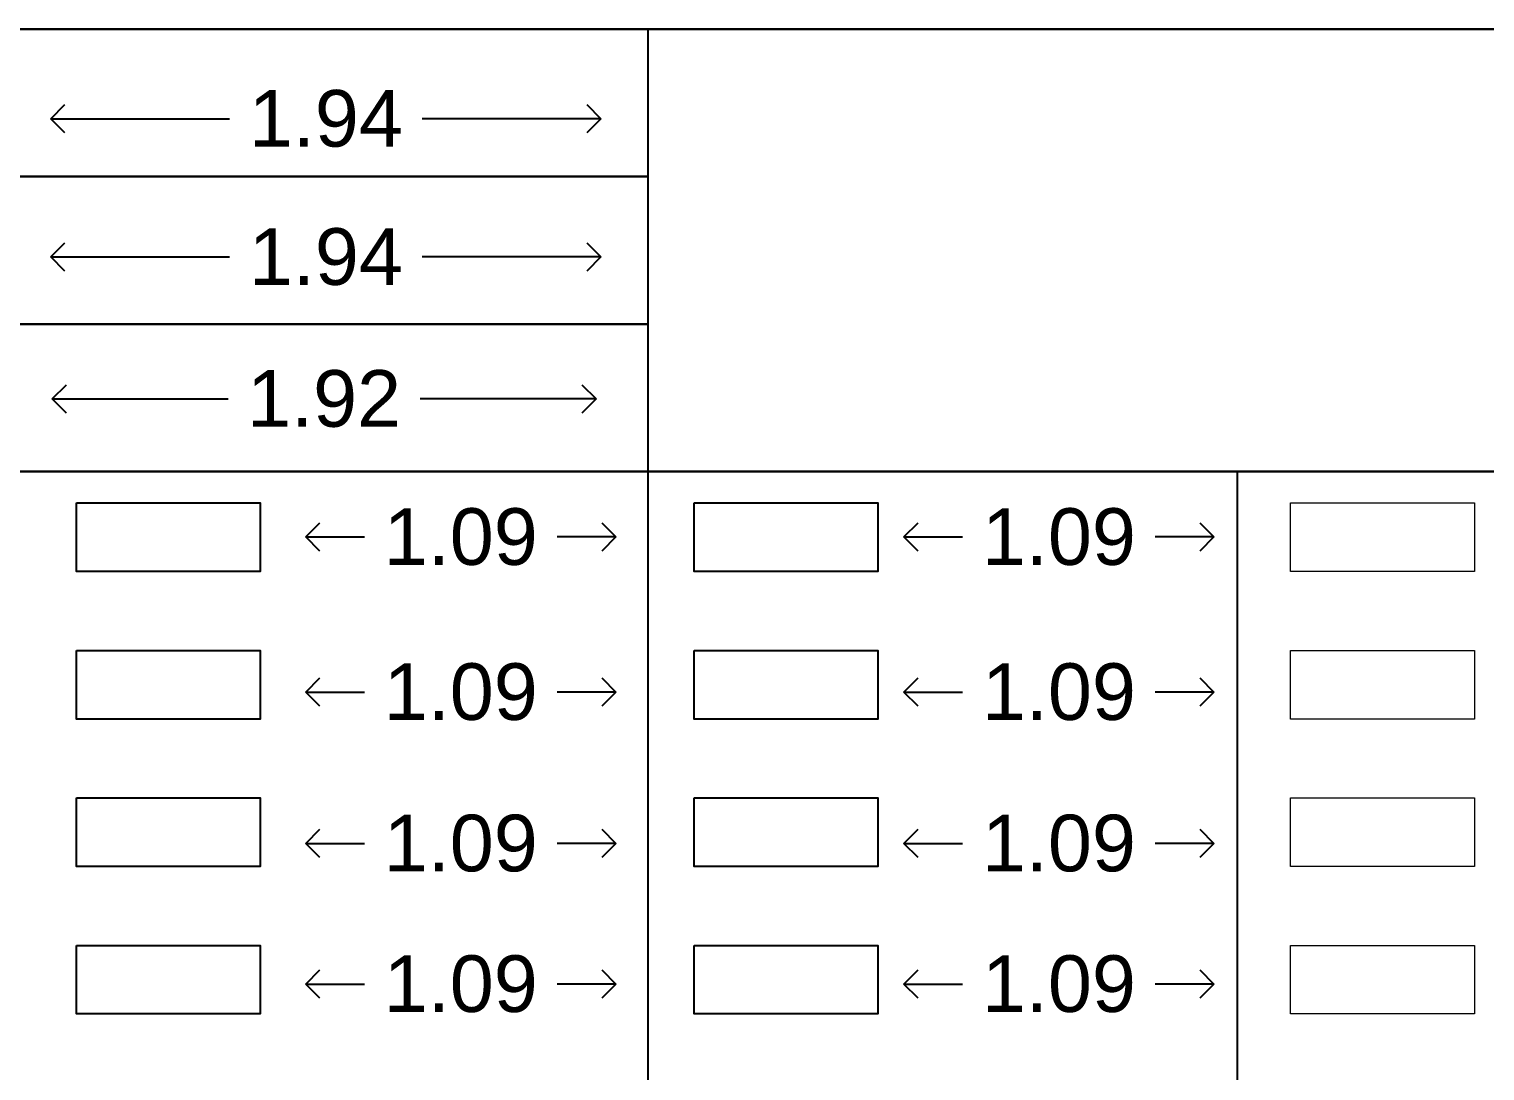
# Model space of a CAD drawing. Header units: millimetres. Extents: x -9481 to -9286, y 28700 to 28853.
# Drawn here: x -9457.79 to -9452.65, y 28766.04 to 28769.71 of the extents above; entities that cross this region are included whole.
import ezdxf

# ---------------------------------------------------------------- set-up
doc = ezdxf.new("R2010")
doc.units = ezdxf.units.MM
doc.header["$PDMODE"] = 34
doc.header["$PDSIZE"] = -15
doc.linetypes.add('CONTINULUS', pattern=[0])
for name, color, linetype, plot in [('BLK_1_FLR_0_REGULAR_ROOM_1', 1, 'Continuous', False), ('BLK_1_FLR_0_REGULAR_ROOM_2', 7, 'Continuous', False), ('BLK_1_FLR_0_REGULAR_ROOM_3', 7, 'Continuous', False), ('BLK_1_FLR_0_REGULAR_ROOM_4', 7, 'Continuous', False), ('BLK_1_FLR_1_REGULAR_ROOM_1', 7, 'Continuous', False), ('BLK_1_FLR_1_REGULAR_ROOM_2', 7, 'Continuous', False), ('PASSAGE', 7, 'Continuous', False)]:
    doc.layers.add(name, color=color, linetype=linetype, plot=plot)
for name, color, linetype in [('BLK_1_FLR_1_REGULAR_ROOM_3', 7, 'Continuous'), ('BLK_1_FLR_1_REGULAR_ROOM_4', 7, 'Continuous'), ('BLK_1_PLANTATION_GREENSTRIP', 7, 'Continuous'), ('PASSAGE_DOUBLELOADED', 7, 'Continuous')]:
    doc.layers.add(name, color=color, linetype=linetype)
for name, color, linetype, lineweight in [('BLK_1_FLR_2_REGULAR_ROOM_1', 7, 'Continuous', 0), ('BLK_1_FLR_2_REGULAR_ROOM_2', 7, 'Continuous', 0), ('BLK_1_FLR_2_REGULAR_ROOM_3', 7, 'Continuous', 0), ('BLK_1_FLR_2_REGULAR_ROOM_4', 7, 'Continuous', 0), ('PLAN', 7, 'Continuous', 40)]:
    doc.layers.add(name, color=color, linetype=linetype, lineweight=lineweight)
doc.styles.add('Arial', font='arial.ttf', dxfattribs={"height": 0.2})
doc.styles.add('style2', font='arial.ttf', dxfattribs={"height": 0.3})
doc.dimstyles.new('INT DIM', dxfattribs={"dimtxt": 0.3, "dimasz": 0.1, "dimexe": 0.18, "dimexo": 0.0625, "dimgap": 0.09, "dimtad": 0, "dimzin": 0, "dimdsep": 46, "dimtxsty": 'style2', "dimblk": 'OPEN90', "dimcen": 0.09, "dimse1": 1, "dimse2": 1, "dimclrd": 250, "dimclrt": 256, "dimadec": 0, "dimazin": 0, "dimtfac": 1, "dimtofl": 0, "dimtmove": 0, "dimatfit": 3, "dimfxl": 1, "dimtolj": 1, "dimtzin": 0, "dimlwd": -1, "dimarcsym": 0})

# ---------------------------------------------------------------- blocks, each defined once
blk = doc.blocks.new('H3')
blk.add_lwpolyline([(-9435.4551, 28800.3378), (-9396.4272, 28800.3378), (-9396.4272, 28799.5645), (-9435.4551, 28799.5645), (-9435.4551, 28800.3378)], close=True)
blk = doc.blocks.new('_Open90')
at = {"layer": 'PLAN', "color": 0, "lineweight": -2}
for p, q in [((0, 0), (-1, 0)), ((-0.5, 0.5), (0, 0)), ((0, 0), (-0.5, -0.5))]:
    blk.add_line(p, q, dxfattribs=at)
blk = doc.blocks.new('*D44')
at = {"layer": 'Defpoints', "color": 0}
for p in [(-9457.7093, 28769.6065), (-9455.7668, 28769.6065), (-9455.7668, 28769.3972)]:
    blk.add_point(p, dxfattribs=at)
at = {"layer": 'PASSAGE', "color": 250}
for p, q in [((-9457.6093, 28769.3972), (-9457.0777, 28769.3972)), ((-9455.8668, 28769.3972), (-9456.3983, 28769.3972))]:
    blk.add_line(p, q, dxfattribs=at)
at = {"layer": 'PASSAGE', "color": 250, "xscale": 0.1, "yscale": 0.1, "zscale": 0.1, "rotation": 180}
blk.add_blockref('_Open90', (-9457.7093, 28769.3972), dxfattribs=at)
at = {"layer": 'PASSAGE', "color": 250, "xscale": 0.1, "yscale": 0.1, "zscale": 0.1}
blk.add_blockref('_Open90', (-9455.7668, 28769.3972), dxfattribs=at)
at = {"layer": 'PASSAGE', "linetype": 'CONTINULUS', "ltscale": 0.05, "insert": (-9456.738, 28769.3972), "char_height": 0.2, "attachment_point": 5, "style": 'Arial', "bg_fill": 3, "box_fill_scale": 1.1, "bg_fill_color": 256, "bg_fill_true_color": 13158600, "bg_fill_transparency": 0}
blk.add_mtext('\\A1;1.94', dxfattribs=at)
blk = doc.blocks.new('*D45')
at = {"layer": 'Defpoints', "color": 0}
for p in [(-9457.7093, 28769.1184), (-9455.7668, 28769.1184), (-9455.7668, 28768.9091)]:
    blk.add_point(p, dxfattribs=at)
at = {"layer": 'PASSAGE', "color": 250}
for p, q in [((-9457.6093, 28768.9091), (-9457.0777, 28768.9091)), ((-9455.8668, 28768.9091), (-9456.3983, 28768.9091))]:
    blk.add_line(p, q, dxfattribs=at)
at = {"layer": 'PASSAGE', "color": 250, "xscale": 0.1, "yscale": 0.1, "zscale": 0.1, "rotation": 180}
blk.add_blockref('_Open90', (-9457.7093, 28768.9091), dxfattribs=at)
at = {"layer": 'PASSAGE', "color": 250, "xscale": 0.1, "yscale": 0.1, "zscale": 0.1}
blk.add_blockref('_Open90', (-9455.7668, 28768.9091), dxfattribs=at)
at = {"layer": 'PASSAGE', "linetype": 'CONTINULUS', "ltscale": 0.05, "insert": (-9456.738, 28768.9091), "char_height": 0.2, "attachment_point": 5, "style": 'Arial', "bg_fill": 3, "box_fill_scale": 1.1, "bg_fill_color": 256, "bg_fill_true_color": 13158600, "bg_fill_transparency": 0}
blk.add_mtext('\\A1;1.94', dxfattribs=at)
blk = doc.blocks.new('*D46')
at = {"layer": 'Defpoints', "color": 0}
for p in [(-9457.704359, 28768.61441), (-9455.784207, 28768.61441), (-9455.784207, 28768.408124)]:
    blk.add_point(p, dxfattribs=at)
at = {"layer": 'PASSAGE_DOUBLELOADED', "color": 250, "ltscale": 0.05}
for p, q in [((-9457.604359, 28768.408124), (-9457.083283, 28768.408124)), ((-9455.884207, 28768.408124), (-9456.405283, 28768.408124))]:
    blk.add_line(p, q, dxfattribs=at)
at = {"layer": 'PASSAGE_DOUBLELOADED', "color": 250, "xscale": 0.1, "yscale": 0.1, "zscale": 0.1, "rotation": 180}
blk.add_blockref('_Open90', (-9457.704359, 28768.408124), dxfattribs=at)
at = {"layer": 'PASSAGE_DOUBLELOADED', "color": 250, "xscale": 0.1, "yscale": 0.1, "zscale": 0.1}
blk.add_blockref('_Open90', (-9455.784207, 28768.408124), dxfattribs=at)
at = {"layer": 'PASSAGE_DOUBLELOADED', "linetype": 'CONTINULUS', "ltscale": 0.05, "insert": (-9456.744283, 28768.408124), "char_height": 0.2, "attachment_point": 5, "style": 'Arial', "bg_fill": 3, "box_fill_scale": 1.1, "bg_fill_color": 256, "bg_fill_true_color": 13158600, "bg_fill_transparency": 0}
blk.add_mtext('\\A1;1.92', dxfattribs=at)
blk = doc.blocks.new('*D47')
at = {"layer": 'BLK_1_FLR_0_REGULAR_ROOM_1', "color": 250, "ltscale": 0.05}
for p, q in [((-9456.709144, 28767.920436), (-9456.601956, 28767.920436)), ((-9455.814168, 28767.920436), (-9455.921356, 28767.920436))]:
    blk.add_line(p, q, dxfattribs=at)
at = {"layer": 'Defpoints', "color": 0}
for p in [(-9456.809144, 28768.040511), (-9455.714168, 28768.040511), (-9455.714168, 28767.920436)]:
    blk.add_point(p, dxfattribs=at)
at = {"layer": 'BLK_1_FLR_0_REGULAR_ROOM_1', "color": 250, "xscale": 0.1, "yscale": 0.1, "zscale": 0.1, "rotation": 180}
blk.add_blockref('_Open90', (-9456.809144, 28767.920436), dxfattribs=at)
at = {"layer": 'BLK_1_FLR_0_REGULAR_ROOM_1', "color": 250, "xscale": 0.1, "yscale": 0.1, "zscale": 0.1}
blk.add_blockref('_Open90', (-9455.714168, 28767.920436), dxfattribs=at)
at = {"layer": 'BLK_1_FLR_0_REGULAR_ROOM_1', "linetype": 'CONTINULUS', "ltscale": 0.05, "insert": (-9456.261656, 28767.920436), "char_height": 0.2, "attachment_point": 5, "style": 'Arial', "bg_fill": 3, "box_fill_scale": 1.1, "bg_fill_color": 256, "bg_fill_true_color": 13158600, "bg_fill_transparency": 0}
blk.add_mtext('\\A1;1.09', dxfattribs=at)
blk = doc.blocks.new('*D48')
at = {"layer": 'BLK_1_FLR_1_REGULAR_ROOM_1', "color": 250}
for p, q in [((-9454.5973, 28767.9204), (-9454.4901, 28767.9204)), ((-9453.7023, 28767.9204), (-9453.8095, 28767.9204))]:
    blk.add_line(p, q, dxfattribs=at)
at = {"layer": 'Defpoints', "color": 0}
for p in [(-9454.6973, 28768.0405), (-9453.6023, 28768.0405), (-9453.6023, 28767.9204)]:
    blk.add_point(p, dxfattribs=at)
at = {"layer": 'BLK_1_FLR_1_REGULAR_ROOM_1', "color": 250, "xscale": 0.1, "yscale": 0.1, "zscale": 0.1, "rotation": 180}
blk.add_blockref('_Open90', (-9454.6973, 28767.9204), dxfattribs=at)
at = {"layer": 'BLK_1_FLR_1_REGULAR_ROOM_1', "color": 250, "xscale": 0.1, "yscale": 0.1, "zscale": 0.1}
blk.add_blockref('_Open90', (-9453.6023, 28767.9204), dxfattribs=at)
at = {"layer": 'BLK_1_FLR_1_REGULAR_ROOM_1', "linetype": 'CONTINULUS', "ltscale": 0.05, "insert": (-9454.1498, 28767.9204), "char_height": 0.2, "attachment_point": 5, "style": 'Arial', "bg_fill": 3, "box_fill_scale": 1.1, "bg_fill_color": 256, "bg_fill_true_color": 13158600, "bg_fill_transparency": 0}
blk.add_mtext('\\A1;1.09', dxfattribs=at)
blk = doc.blocks.new('*D52')
at = {"layer": 'BLK_1_FLR_0_REGULAR_ROOM_2', "color": 250}
for p, q in [((-9456.709144, 28767.373023), (-9456.601956, 28767.373023)), ((-9455.814168, 28767.373023), (-9455.921356, 28767.373023))]:
    blk.add_line(p, q, dxfattribs=at)
at = {"layer": 'Defpoints', "color": 0}
for p in [(-9456.809144, 28767.493097), (-9455.714168, 28767.493097), (-9455.714168, 28767.373023)]:
    blk.add_point(p, dxfattribs=at)
at = {"layer": 'BLK_1_FLR_0_REGULAR_ROOM_2', "color": 250, "xscale": 0.1, "yscale": 0.1, "zscale": 0.1, "rotation": 180}
blk.add_blockref('_Open90', (-9456.809144, 28767.373023), dxfattribs=at)
at = {"layer": 'BLK_1_FLR_0_REGULAR_ROOM_2', "color": 250, "xscale": 0.1, "yscale": 0.1, "zscale": 0.1}
blk.add_blockref('_Open90', (-9455.714168, 28767.373023), dxfattribs=at)
at = {"layer": 'BLK_1_FLR_0_REGULAR_ROOM_2', "linetype": 'CONTINULUS', "ltscale": 0.05, "insert": (-9456.261656, 28767.373023), "char_height": 0.2, "attachment_point": 5, "style": 'Arial', "bg_fill": 3, "box_fill_scale": 1.1, "bg_fill_color": 256, "bg_fill_true_color": 13158600, "bg_fill_transparency": 0}
blk.add_mtext('\\A1;1.09', dxfattribs=at)
blk = doc.blocks.new('*D53')
at = {"layer": 'BLK_1_FLR_1_REGULAR_ROOM_2', "color": 250}
for p, q in [((-9454.5973, 28767.373), (-9454.4901, 28767.373)), ((-9453.7023, 28767.373), (-9453.8095, 28767.373))]:
    blk.add_line(p, q, dxfattribs=at)
at = {"layer": 'Defpoints', "color": 0}
for p in [(-9454.6973, 28767.4931), (-9453.6023, 28767.4931), (-9453.6023, 28767.373)]:
    blk.add_point(p, dxfattribs=at)
at = {"layer": 'BLK_1_FLR_1_REGULAR_ROOM_2', "color": 250, "xscale": 0.1, "yscale": 0.1, "zscale": 0.1, "rotation": 180}
blk.add_blockref('_Open90', (-9454.6973, 28767.373), dxfattribs=at)
at = {"layer": 'BLK_1_FLR_1_REGULAR_ROOM_2', "color": 250, "xscale": 0.1, "yscale": 0.1, "zscale": 0.1}
blk.add_blockref('_Open90', (-9453.6023, 28767.373), dxfattribs=at)
at = {"layer": 'BLK_1_FLR_1_REGULAR_ROOM_2', "linetype": 'CONTINULUS', "ltscale": 0.05, "insert": (-9454.1498, 28767.373), "char_height": 0.2, "attachment_point": 5, "style": 'Arial', "bg_fill": 3, "box_fill_scale": 1.1, "bg_fill_color": 256, "bg_fill_true_color": 13158600, "bg_fill_transparency": 0}
blk.add_mtext('\\A1;1.09', dxfattribs=at)
blk = doc.blocks.new('*D57')
at = {"layer": 'BLK_1_FLR_0_REGULAR_ROOM_3', "color": 250}
for p, q in [((-9456.709144, 28766.838372), (-9456.601956, 28766.838372)), ((-9455.814168, 28766.838372), (-9455.921356, 28766.838372))]:
    blk.add_line(p, q, dxfattribs=at)
at = {"layer": 'Defpoints', "color": 0}
for p in [(-9456.809144, 28766.958447), (-9455.714168, 28766.958447), (-9455.714168, 28766.838372)]:
    blk.add_point(p, dxfattribs=at)
at = {"layer": 'BLK_1_FLR_0_REGULAR_ROOM_3', "color": 250, "xscale": 0.1, "yscale": 0.1, "zscale": 0.1, "rotation": 180}
blk.add_blockref('_Open90', (-9456.809144, 28766.838372), dxfattribs=at)
at = {"layer": 'BLK_1_FLR_0_REGULAR_ROOM_3', "color": 250, "xscale": 0.1, "yscale": 0.1, "zscale": 0.1}
blk.add_blockref('_Open90', (-9455.714168, 28766.838372), dxfattribs=at)
at = {"layer": 'BLK_1_FLR_0_REGULAR_ROOM_3', "linetype": 'CONTINULUS', "ltscale": 0.05, "insert": (-9456.261656, 28766.838372), "char_height": 0.2, "attachment_point": 5, "style": 'Arial', "bg_fill": 3, "box_fill_scale": 1.1, "bg_fill_color": 256, "bg_fill_true_color": 13158600, "bg_fill_transparency": 0}
blk.add_mtext('\\A1;1.09', dxfattribs=at)
blk = doc.blocks.new('*D58')
at = {"layer": 'BLK_1_FLR_1_REGULAR_ROOM_3', "color": 250}
for p, q in [((-9454.5973, 28766.8384), (-9454.4901, 28766.8384)), ((-9453.7023, 28766.8384), (-9453.8095, 28766.8384))]:
    blk.add_line(p, q, dxfattribs=at)
at = {"layer": 'Defpoints', "color": 0}
for p in [(-9454.6973, 28766.9584), (-9453.6023, 28766.9584), (-9453.6023, 28766.8384)]:
    blk.add_point(p, dxfattribs=at)
at = {"layer": 'BLK_1_FLR_1_REGULAR_ROOM_3', "color": 250, "xscale": 0.1, "yscale": 0.1, "zscale": 0.1, "rotation": 180}
blk.add_blockref('_Open90', (-9454.6973, 28766.8384), dxfattribs=at)
at = {"layer": 'BLK_1_FLR_1_REGULAR_ROOM_3', "color": 250, "xscale": 0.1, "yscale": 0.1, "zscale": 0.1}
blk.add_blockref('_Open90', (-9453.6023, 28766.8384), dxfattribs=at)
at = {"layer": 'BLK_1_FLR_1_REGULAR_ROOM_3', "linetype": 'CONTINULUS', "ltscale": 0.05, "insert": (-9454.1498, 28766.8384), "char_height": 0.2, "attachment_point": 5, "style": 'Arial', "bg_fill": 3, "box_fill_scale": 1.1, "bg_fill_color": 256, "bg_fill_true_color": 13158600, "bg_fill_transparency": 0}
blk.add_mtext('\\A1;1.09', dxfattribs=at)
blk = doc.blocks.new('*D62')
at = {"layer": 'BLK_1_FLR_0_REGULAR_ROOM_4', "color": 250, "ltscale": 0.75}
for p, q in [((-9456.709144, 28766.341892), (-9456.601956, 28766.341892)), ((-9455.814168, 28766.341892), (-9455.921356, 28766.341892))]:
    blk.add_line(p, q, dxfattribs=at)
at = {"layer": 'Defpoints', "color": 0}
for p in [(-9456.809144, 28766.461967), (-9455.714168, 28766.461967), (-9455.714168, 28766.341892)]:
    blk.add_point(p, dxfattribs=at)
at = {"layer": 'BLK_1_FLR_0_REGULAR_ROOM_4', "color": 250, "xscale": 0.1, "yscale": 0.1, "zscale": 0.1, "rotation": 180}
blk.add_blockref('_Open90', (-9456.809144, 28766.341892), dxfattribs=at)
at = {"layer": 'BLK_1_FLR_0_REGULAR_ROOM_4', "color": 250, "xscale": 0.1, "yscale": 0.1, "zscale": 0.1}
blk.add_blockref('_Open90', (-9455.714168, 28766.341892), dxfattribs=at)
at = {"layer": 'BLK_1_FLR_0_REGULAR_ROOM_4', "linetype": 'CONTINULUS', "ltscale": 0.05, "insert": (-9456.261656, 28766.341892), "char_height": 0.2, "attachment_point": 5, "style": 'Arial', "bg_fill": 3, "box_fill_scale": 1.1, "bg_fill_color": 256, "bg_fill_true_color": 13158600, "bg_fill_transparency": 0}
blk.add_mtext('\\A1;1.09', dxfattribs=at)
blk = doc.blocks.new('*D63')
at = {"layer": 'BLK_1_FLR_1_REGULAR_ROOM_4', "color": 250}
for p, q in [((-9454.5973, 28766.3419), (-9454.4901, 28766.3419)), ((-9453.7023, 28766.3419), (-9453.8095, 28766.3419))]:
    blk.add_line(p, q, dxfattribs=at)
at = {"layer": 'Defpoints', "color": 0}
for p in [(-9454.6973, 28766.462), (-9453.6023, 28766.462), (-9453.6023, 28766.3419)]:
    blk.add_point(p, dxfattribs=at)
at = {"layer": 'BLK_1_FLR_1_REGULAR_ROOM_4', "color": 250, "xscale": 0.1, "yscale": 0.1, "zscale": 0.1, "rotation": 180}
blk.add_blockref('_Open90', (-9454.6973, 28766.3419), dxfattribs=at)
at = {"layer": 'BLK_1_FLR_1_REGULAR_ROOM_4', "color": 250, "xscale": 0.1, "yscale": 0.1, "zscale": 0.1}
blk.add_blockref('_Open90', (-9453.6023, 28766.3419), dxfattribs=at)
at = {"layer": 'BLK_1_FLR_1_REGULAR_ROOM_4', "linetype": 'CONTINULUS', "ltscale": 0.05, "insert": (-9454.1498, 28766.3419), "char_height": 0.2, "attachment_point": 5, "style": 'Arial', "bg_fill": 3, "box_fill_scale": 1.1, "bg_fill_color": 256, "bg_fill_true_color": 13158600, "bg_fill_transparency": 0}
blk.add_mtext('\\A1;1.09', dxfattribs=at)

msp = doc.modelspace()

# ---------------------------------------------------------------- linework, layer by layer
for p, q in [((-9455.60159, 28769.713579), (-9455.60159, 28769.192932)), ((-9455.60159, 28769.192932), (-9455.60159, 28768.672286)), ((-9455.60159, 28768.672286), (-9455.60159, 28768.151639)), ((-9455.60159, 28768.151639), (-9455.60159, 28767.630992)), ((-9453.52083, 28768.151639), (-9453.52083, 28767.630992)), ((-9455.60159, 28767.630992), (-9455.60159, 28765.027757)), ((-9453.52083, 28767.630992), (-9453.52083, 28765.027757))]:
    msp.add_line(p, q)
for points in [[(-9481.2579, 28769.192932), (-9481.2579, 28769.713579), (-9442.229952, 28769.713579), (-9442.229952, 28769.192932)], [(-9461.731845, 28769.192932), (-9455.60159, 28769.192932)], [(-9455.60159, 28769.192932), (-9461.731845, 28769.192932)], [(-9442.229952, 28768.672286), (-9442.229952, 28768.151639), (-9481.2579, 28768.151639), (-9481.2579, 28768.672286), (-9481.2579, 28768.672286)], [(-9470.864214, 28768.672286), (-9455.60159, 28768.672286)], [(-9455.60159, 28768.672286), (-9470.864214, 28768.672286)], [(-9481.2579, 28767.630992), (-9481.2579, 28768.151639), (-9442.229952, 28768.151639), (-9442.229952, 28767.630992)]]:
    msp.add_lwpolyline(points)
at = {"layer": 'BLK_1_FLR_0_REGULAR_ROOM_1', "color": 1, "linetype": 'CONTINULUS', "ltscale": 0.05}
msp.add_lwpolyline([(-9457.618919, 28768.040511), (-9456.969738, 28768.040511), (-9456.969738, 28767.798361), (-9457.618919, 28767.798361)], close=True, dxfattribs=at)
at = {"layer": 'BLK_1_FLR_0_REGULAR_ROOM_2', "color": 1}
msp.add_lwpolyline([(-9457.618919, 28767.519864), (-9456.969738, 28767.519864), (-9456.969738, 28767.277714), (-9457.618919, 28767.277714)], close=True, dxfattribs=at)
at = {"layer": 'BLK_1_FLR_0_REGULAR_ROOM_3', "color": 1}
msp.add_lwpolyline([(-9457.618919, 28766.999217), (-9456.969738, 28766.999217), (-9456.969738, 28766.757068), (-9457.618919, 28766.757068)], close=True, dxfattribs=at)
at = {"layer": 'BLK_1_FLR_0_REGULAR_ROOM_4', "color": 1, "ltscale": 0.75}
msp.add_lwpolyline([(-9457.618919, 28766.47857), (-9456.969738, 28766.47857), (-9456.969738, 28766.236421), (-9457.618919, 28766.236421)], close=True, dxfattribs=at)
at = {"layer": 'BLK_1_FLR_1_REGULAR_ROOM_1', "color": 1}
msp.add_lwpolyline([(-9455.438089, 28768.040511), (-9454.788908, 28768.040511), (-9454.788908, 28767.798361), (-9455.438089, 28767.798361)], close=True, dxfattribs=at)
at = {"layer": 'BLK_1_FLR_1_REGULAR_ROOM_2', "color": 1}
msp.add_lwpolyline([(-9455.438089, 28767.519864), (-9454.788908, 28767.519864), (-9454.788908, 28767.277714), (-9455.438089, 28767.277714)], close=True, dxfattribs=at)
at = {"layer": 'BLK_1_FLR_1_REGULAR_ROOM_3', "color": 1}
msp.add_lwpolyline([(-9455.438089, 28766.999217), (-9454.788908, 28766.999217), (-9454.788908, 28766.757068), (-9455.438089, 28766.757068)], close=True, dxfattribs=at)
at = {"layer": 'BLK_1_FLR_1_REGULAR_ROOM_4', "color": 1}
msp.add_lwpolyline([(-9455.438089, 28766.47857), (-9454.788908, 28766.47857), (-9454.788908, 28766.236421), (-9455.438089, 28766.236421)], close=True, dxfattribs=at)
at = {"layer": 'BLK_1_FLR_2_REGULAR_ROOM_1', "color": 1}
msp.add_lwpolyline([(-9453.331628, 28768.040511), (-9452.682447, 28768.040511), (-9452.682447, 28767.798361), (-9453.331628, 28767.798361)], close=True, dxfattribs=at)
at = {"layer": 'BLK_1_FLR_2_REGULAR_ROOM_2', "color": 1}
msp.add_lwpolyline([(-9453.331628, 28767.519864), (-9452.682447, 28767.519864), (-9452.682447, 28767.277714), (-9453.331628, 28767.277714)], close=True, dxfattribs=at)
at = {"layer": 'BLK_1_FLR_2_REGULAR_ROOM_3', "color": 1}
msp.add_lwpolyline([(-9453.331628, 28766.999217), (-9452.682447, 28766.999217), (-9452.682447, 28766.757068), (-9453.331628, 28766.757068)], close=True, dxfattribs=at)
at = {"layer": 'BLK_1_FLR_2_REGULAR_ROOM_4', "color": 1}
msp.add_lwpolyline([(-9453.331628, 28766.47857), (-9452.682447, 28766.47857), (-9452.682447, 28766.236421), (-9453.331628, 28766.236421)], close=True, dxfattribs=at)

# ---------------------------------------------------------------- block references
at = {"layer": 'BLK_1_PLANTATION_GREENSTRIP', "linetype": 'CONTINULUS'}
msp.add_blockref('H3', (-45.8028, -29.850944), dxfattribs=at)

# ---------------------------------------------------------------- dimensions: what is measured, and where the dimension line sits
at = {"layer": 'BLK_1_FLR_0_REGULAR_ROOM_2', "color": 1}
dim = msp.add_linear_dim(base=(-9455.714168, 28767.373023), p1=(-9456.809144, 28767.493097), p2=(-9455.714168, 28767.493097), dimstyle='INT DIM', override={"dimtxt": 0.2, "dimtxsty": 'Arial', "dimfxl": 0.125, "dimtfill": 1, "dimtfillclr": 7, "dimarcsym": 1}, dxfattribs=at)
dim.commit()
dim.dimension.update_dxf_attribs({"geometry": '*D52', "text_midpoint": (-9456.261656, 28767.373023)})
at = {"layer": 'BLK_1_FLR_0_REGULAR_ROOM_3', "color": 1}
dim = msp.add_linear_dim(base=(-9455.714168, 28766.838372), p1=(-9456.809144, 28766.958447), p2=(-9455.714168, 28766.958447), dimstyle='INT DIM', override={"dimtxt": 0.2, "dimtxsty": 'Arial', "dimfxl": 0.125, "dimtfill": 1, "dimtfillclr": 7, "dimarcsym": 1}, dxfattribs=at)
dim.commit()
dim.dimension.update_dxf_attribs({"geometry": '*D57', "text_midpoint": (-9456.261656, 28766.838372)})
at = {"layer": 'BLK_1_FLR_0_REGULAR_ROOM_4', "color": 1, "ltscale": 0.75}
dim = msp.add_linear_dim(base=(-9455.714168, 28766.341892), p1=(-9456.809144, 28766.461967), p2=(-9455.714168, 28766.461967), dimstyle='INT DIM', override={"dimtxt": 0.2, "dimtxsty": 'Arial', "dimfxl": 0.125, "dimtfill": 1, "dimtfillclr": 7, "dimarcsym": 1}, dxfattribs=at)
dim.commit()
dim.dimension.update_dxf_attribs({"geometry": '*D62', "text_midpoint": (-9456.261656, 28766.341892)})
at = {"layer": 'BLK_1_FLR_1_REGULAR_ROOM_2', "color": 1}
dim = msp.add_linear_dim(base=(-9453.602331, 28767.373023), p1=(-9454.697308, 28767.493097), p2=(-9453.602331, 28767.493097), dimstyle='INT DIM', override={"dimtxt": 0.2, "dimtxsty": 'Arial', "dimfxl": 0.125, "dimtfill": 1, "dimtfillclr": 7, "dimarcsym": 1}, dxfattribs=at)
dim.commit()
dim.dimension.update_dxf_attribs({"geometry": '*D53', "text_midpoint": (-9454.14982, 28767.373023)})
at = {"layer": 'BLK_1_FLR_1_REGULAR_ROOM_3', "color": 1}
dim = msp.add_linear_dim(base=(-9453.602331, 28766.838372), p1=(-9454.697308, 28766.958447), p2=(-9453.602331, 28766.958447), dimstyle='INT DIM', override={"dimtxt": 0.2, "dimtxsty": 'Arial', "dimfxl": 0.125, "dimtfill": 1, "dimtfillclr": 7, "dimarcsym": 1}, dxfattribs=at)
dim.commit()
dim.dimension.update_dxf_attribs({"geometry": '*D58', "text_midpoint": (-9454.14982, 28766.838372)})
at = {"layer": 'BLK_1_FLR_1_REGULAR_ROOM_4', "color": 1}
dim = msp.add_linear_dim(base=(-9453.602331, 28766.341892), p1=(-9454.697308, 28766.461967), p2=(-9453.602331, 28766.461967), dimstyle='INT DIM', override={"dimtxt": 0.2, "dimtxsty": 'Arial', "dimfxl": 0.125, "dimtfill": 1, "dimtfillclr": 7, "dimarcsym": 1}, dxfattribs=at)
dim.commit()
dim.dimension.update_dxf_attribs({"geometry": '*D63', "text_midpoint": (-9454.14982, 28766.341892)})
at = {"layer": 'PASSAGE', "color": 2}
dim = msp.add_linear_dim(base=(-9455.766805, 28768.909146), p1=(-9457.709292, 28769.118429), p2=(-9455.766805, 28769.118429), dimstyle='INT DIM', override={"dimtxt": 0.2, "dimtxsty": 'Arial', "dimfxl": 0.125, "dimtfill": 1, "dimtfillclr": 7, "dimarcsym": 1}, dxfattribs=at)
dim.commit()
dim.dimension.update_dxf_attribs({"geometry": '*D45', "text_midpoint": (-9456.738048, 28768.909146)})

# ---------------------------------------------------------------- next in the draw order: dimensions: what is measured, and where the dimension line sits
at = {"layer": 'BLK_1_FLR_0_REGULAR_ROOM_1', "color": 1, "linetype": 'CONTINULUS', "ltscale": 0.05}
dim = msp.add_linear_dim(base=(-9455.714168, 28767.920436), p1=(-9456.809144, 28768.040511), p2=(-9455.714168, 28768.040511), dimstyle='INT DIM', override={"dimtxt": 0.2, "dimtxsty": 'Arial', "dimfxl": 0.125, "dimtfill": 1, "dimtfillclr": 7, "dimarcsym": 1}, dxfattribs=at)
dim.commit()
dim.dimension.update_dxf_attribs({"geometry": '*D47', "text_midpoint": (-9456.261656, 28767.920436)})
at = {"layer": 'BLK_1_FLR_1_REGULAR_ROOM_1', "color": 1}
dim = msp.add_linear_dim(base=(-9453.602331, 28767.920436), p1=(-9454.697308, 28768.040511), p2=(-9453.602331, 28768.040511), dimstyle='INT DIM', override={"dimtxt": 0.2, "dimtxsty": 'Arial', "dimfxl": 0.125, "dimtfill": 1, "dimtfillclr": 7, "dimarcsym": 1}, dxfattribs=at)
dim.commit()
dim.dimension.update_dxf_attribs({"geometry": '*D48', "text_midpoint": (-9454.14982, 28767.920436)})
at = {"layer": 'PASSAGE', "color": 1}
dim = msp.add_linear_dim(base=(-9455.766805, 28769.397226), p1=(-9457.709292, 28769.606509), p2=(-9455.766805, 28769.606509), dimstyle='INT DIM', override={"dimtxt": 0.2, "dimtxsty": 'Arial', "dimfxl": 0.125, "dimtfill": 1, "dimtfillclr": 7, "dimarcsym": 1}, dxfattribs=at)
dim.commit()
dim.dimension.update_dxf_attribs({"geometry": '*D44', "text_midpoint": (-9456.738048, 28769.397226)})
at = {"layer": 'PASSAGE_DOUBLELOADED', "color": 2, "linetype": 'CONTINULUS', "ltscale": 0.05}
dim = msp.add_linear_dim(base=(-9455.784207, 28768.408124), p1=(-9457.704359, 28768.61441), p2=(-9455.784207, 28768.61441), dimstyle='INT DIM', override={"dimtxt": 0.2, "dimtxsty": 'Arial', "dimfxl": 0.125, "dimtfill": 1, "dimtfillclr": 7, "dimarcsym": 1}, dxfattribs=at)
dim.commit()
dim.dimension.update_dxf_attribs({"geometry": '*D46', "text_midpoint": (-9456.744283, 28768.408124)})

doc.saveas('drawing.dxf')
